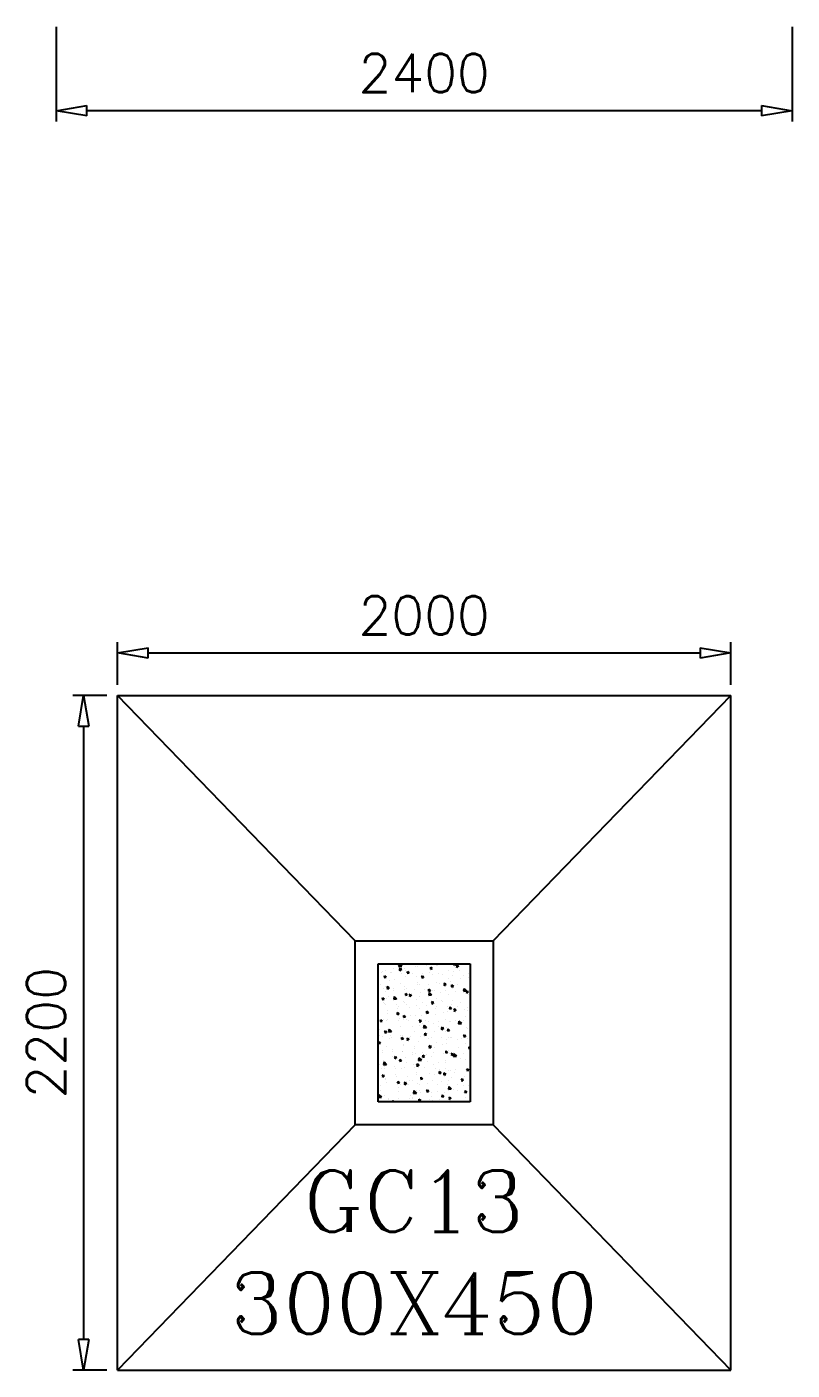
# Model space of a CAD drawing. Header units: millimetres. Extents: x 331487 to 517269, y 198509 to 399936.
# Drawn here: x 436939 to 439434, y 318374 to 322754 of the extents above; entities that cross this region are included whole.
import ezdxf

# ---------------------------------------------------------------- set-up
doc = ezdxf.new("R2010")
doc.units = ezdxf.units.MM
doc.header["$MEASUREMENT"] = 0
doc.layers.add('COLUMN', color=6, linetype='Continuous')
doc.layers.add('FOOTING', color=5, linetype='Continuous')
doc.styles.add('RC', font='romanc.shx', dxfattribs={"height": 200})
doc.styles.add('RO', font='romans.shx', dxfattribs={"height": 125})

# ---------------------------------------------------------------- blocks, each defined once
blk = doc.blocks.new('_ClosedBlank')
at = {"color": 0, "linetype": 'ByBlock', "lineweight": -2}
for p, q in [((-1, 0.167), (0, 0)), ((-1, 0.167), (-1, -0.167)), ((0, 0), (-1, -0.167))]:
    blk.add_line(p, q, dxfattribs=at)

msp = doc.modelspace()

# ---------------------------------------------------------------- linework, layer by layer
at = {"layer": 'COLUMN'}
for p, q in [((438084.3, 319248.5), (438084.3, 319698.5)), ((438084.3, 319698.5), (438384.3, 319698.5)), ((438384.3, 319698.5), (438384.3, 319248.5)), ((438384.3, 319248.5), (438084.3, 319248.5))]:
    msp.add_line(p, q, dxfattribs=at)
at = {"layer": 'COLUMN', "color": 2, "linetype": 'Continuous'}
for p, q in [((438122.5, 319697.3), (438122.5, 319697.3)), ((438153, 319698.5), (438151.7, 319689.7)), ((438153.1, 319698.5), (438161.2, 319690.8)), ((438330, 319698.5), (438329.7, 319695.3)), ((438329.7, 319695.3), (438336, 319696.5)), ((438333.5, 319698.5), (438336, 319696.5)), ((438095.1, 319670.1), (438095.1, 319670.1)), ((438099.4, 319672.1), (438099.4, 319672.1)), ((438104.6, 319659.6), (438104, 319653.7)), ((438104, 319653.7), (438110.3, 319654.8)), ((438104.6, 319659.6), (438110.3, 319654.8)), ((438109.1, 319676.2), (438109.1, 319676.2)), ((438125.9, 319668.8), (438125.9, 319668.8)), ((438128.4, 319668.9), (438128.4, 319668.9)), ((438133.8, 319683.7), (438133.8, 319683.7)), ((438147.9, 319692.8), (438147.9, 319692.8)), ((438151.7, 319689.7), (438161.2, 319690.8)), ((438156.7, 319683.8), (438153.3, 319678.8)), ((438153.3, 319678.8), (438159.4, 319676.8)), ((438156.7, 319683.8), (438159.4, 319676.8)), ((438161.7, 319667.7), (438161.7, 319667.7)), ((438170, 319682.4), (438170, 319682.4)), ((438173.3, 319657.4), (438173.3, 319657.4)), ((438173.6, 319677.8), (438173.6, 319677.8)), ((438179.2, 319667.5), (438185.5, 319668.7)), ((438179.8, 319673.5), (438179.3, 319667.5)), ((438179.8, 319673.5), (438185.5, 319668.7)), ((438195, 319666.4), (438195, 319666.4)), ((438207.6, 319688.7), (438207.6, 319688.7)), ((438209.4, 319656.1), (438209.4, 319656.1)), ((438213.2, 319690.2), (438213.2, 319690.2)), ((438224.4, 319657.9), (438224.4, 319657.9)), ((438229.2, 319659.4), (438225.8, 319654.5)), ((438225.8, 319654.5), (438231.9, 319652.4)), ((438228.3, 319665.2), (438228.3, 319665.2)), ((438229.2, 319659.4), (438231.9, 319652.4)), ((438240.5, 319693), (438240.5, 319693)), ((438252.6, 319668.6), (438252.6, 319668.6)), ((438255, 319687.4), (438254.5, 319681.4)), ((438254.5, 319681.4), (438260.7, 319682.6)), ((438255, 319687.4), (438260.7, 319682.6)), ((438261.6, 319664), (438261.6, 319664)), ((438274.5, 319692.5), (438274.5, 319692.5)), ((438277.8, 319691.8), (438277.8, 319691.8)), ((438280, 319666.7), (438280, 319666.7)), ((438294.9, 319662.8), (438294.9, 319662.8)), ((438314.4, 319678.2), (438314.4, 319678.2)), ((438328.2, 319661.6), (438328.2, 319661.6)), ((438328.6, 319672), (438328.6, 319672)), ((438334.2, 319688.4), (438334.2, 319688.4)), ((438342, 319694.8), (438338.6, 319689.8)), ((438338.6, 319689.8), (438344.6, 319687.8)), ((438342, 319694.8), (438344.7, 319687.8)), ((438350.6, 319677), (438350.6, 319677)), ((438361.5, 319660.4), (438361.5, 319660.4)), ((438379.2, 319668.3), (438379.2, 319668.3)), ((438379.7, 319652.5), (438379.7, 319652.5)), ((438090.9, 319630.7), (438090.9, 319630.7)), ((438102.6, 319618.2), (438102.6, 319618.2)), ((438106.8, 319622.8), (438106.8, 319622.8)), ((438107.7, 319609), (438107.7, 319609)), ((438116.4, 319624.1), (438113.1, 319619.1)), ((438113.1, 319619.1), (438119.1, 319617.1)), ((438116.4, 319624.1), (438119.1, 319617.1)), ((438120.2, 319643.9), (438120.2, 319643.9)), ((438135.9, 319616.9), (438135.9, 319616.9)), ((438135.9, 319610.5), (438135.9, 319610.5)), ((438138.8, 319645.8), (438138.8, 319645.8)), ((438157.9, 319634.5), (438157.9, 319634.5)), ((438169.2, 319615.7), (438169.2, 319615.7)), ((438171.3, 319624.5), (438171.3, 319624.5)), ((438178.2, 319619.5), (438178.2, 319619.5)), ((438202.5, 319614.5), (438202.5, 319614.5)), ((438211, 319636.9), (438211, 319636.9)), ((438212.7, 319631.1), (438212.7, 319631.1)), ((438217.6, 319630.4), (438217.6, 319630.4)), ((438235.8, 319613.3), (438235.8, 319613.3)), ((438248.7, 319615.7), (438248.2, 319609.7)), ((438248.2, 319609.7), (438254.5, 319610.9)), ((438248.7, 319615.7), (438254.5, 319610.8)), ((438248.8, 319629.8), (438248.8, 319629.8)), ((438262.6, 319610.2), (438262.6, 319610.2)), ((438269.1, 319612.1), (438269.1, 319612.1)), ((438275.5, 319638.5), (438275.5, 319638.5)), ((438284.5, 319634.2), (438284.5, 319634.2)), ((438301.7, 319635.1), (438298.3, 319630.1)), ((438298.3, 319630.1), (438304.4, 319628.1)), ((438301.7, 319635.1), (438304.4, 319628.1)), ((438302.4, 319610.9), (438302.4, 319610.9)), ((438315.2, 319650.9), (438315.2, 319650.9)), ((438319.4, 319640.4), (438319.4, 319640.4)), ((438323.9, 319629.5), (438323.4, 319623.6)), ((438323.4, 319623.6), (438329.7, 319624.7)), ((438323.9, 319629.5), (438329.7, 319624.7)), ((438326.3, 319618.6), (438326.3, 319618.6)), ((438335.7, 319609.6), (438335.7, 319609.6)), ((438344.2, 319630.1), (438344.2, 319630.1)), ((438353.9, 319651.9), (438353.9, 319651.9)), ((438358.9, 319614.1), (438358.9, 319614.1)), ((438364.4, 319618.4), (438363, 319609.5)), ((438363, 319609.5), (438372.5, 319610.6)), ((438364.4, 319618.4), (438372.5, 319610.6)), ((438374.2, 319610.8), (438370.9, 319605.8)), ((438374.2, 319610.8), (438376.9, 319603.8)), ((438098.3, 319587.9), (438097.8, 319581.9)), ((438097.8, 319581.9), (438104, 319583.1)), ((438098.3, 319587.9), (438104, 319583.1)), ((438100.9, 319572.3), (438100.9, 319572.3)), ((438104.5, 319569.5), (438104.5, 319569.5)), ((438109.7, 319566.8), (438109.7, 319566.8)), ((438111, 319584), (438111, 319584)), ((438118, 319590.5), (438118, 319590.5)), ((438136.5, 319591.9), (438135.1, 319583)), ((438135.1, 319583), (438144.6, 319584.1)), ((438136.5, 319591.8), (438144.6, 319584)), ((438143, 319565.6), (438143, 319565.6)), ((438147.1, 319582.7), (438147.1, 319582.7)), ((438167.9, 319576.2), (438167.9, 319576.2)), ((438169.1, 319571.1), (438169.1, 319571.1)), ((438173.5, 319601.8), (438173, 319595.8)), ((438173, 319595.8), (438179.2, 319597)), ((438173.5, 319601.8), (438179.2, 319597)), ((438188.9, 319599.7), (438185.6, 319594.8)), ((438185.6, 319594.8), (438191.6, 319592.7)), ((438188.9, 319599.7), (438191.6, 319592.7)), ((438208.7, 319583.5), (438208.7, 319583.5)), ((438217.7, 319593.2), (438217.7, 319593.2)), ((438222.2, 319604.6), (438222.2, 319604.6)), ((438227.6, 319572), (438227.6, 319572)), ((438250.4, 319605.1), (438249.1, 319596.2)), ((438249.1, 319596.2), (438258.6, 319597.3)), ((438250.5, 319605.1), (438258.6, 319597.3)), ((438252.1, 319604.8), (438252.1, 319604.8)), ((438257.1, 319566.9), (438257.1, 319566.9)), ((438261.4, 319575.4), (438258.1, 319570.4)), ((438258.1, 319570.4), (438264.1, 319568.4)), ((438261.4, 319575.4), (438264.1, 319568.4)), ((438273.3, 319585.1), (438273.3, 319585.1)), ((438288.3, 319603.5), (438288.3, 319603.5)), ((438291.6, 319578.5), (438291.6, 319578.5)), ((438294.5, 319575.9), (438294.5, 319575.9)), ((438312.9, 319597.5), (438312.9, 319597.5)), ((438324.1, 319565.2), (438324.1, 319565.2)), ((438327.7, 319577.2), (438327.7, 319577.2)), ((438354.2, 319571.7), (438354.2, 319571.7)), ((438369, 319608.4), (438369, 319608.4)), ((438370.9, 319605.8), (438376.9, 319603.8)), ((438377.4, 319599.1), (438377.4, 319599.1)), ((438115.7, 319537.2), (438115.7, 319537.2)), ((438116, 319546.1), (438116, 319546.1)), ((438148.7, 319540.1), (438145.3, 319535.1)), ((438145.3, 319535.1), (438151.3, 319533.1)), ((438145.9, 319552.2), (438145.9, 319552.2)), ((438148.7, 319540.1), (438151.4, 319533.1)), ((438150.4, 319557.6), (438150.4, 319557.6)), ((438167.2, 319530.1), (438166.7, 319524.1)), ((438166.7, 319524.1), (438173, 319525.3)), ((438167.2, 319530.1), (438173, 319525.2)), ((438176.3, 319564.4), (438176.3, 319564.4)), ((438186.6, 319556.4), (438186.6, 319556.4)), ((438189.9, 319531.3), (438189.9, 319531.3)), ((438206.5, 319530.1), (438206.5, 319530.1)), ((438209.6, 319563.2), (438209.6, 319563.2)), ((438219.9, 319551.2), (438219.9, 319551.2)), ((438226, 319530.1), (438226, 319530.1)), ((438242.4, 319543.9), (438241.9, 319538)), ((438241.9, 319538), (438248.2, 319539.1)), ((438242.4, 319543.9), (438248.2, 319539.1)), ((438242.8, 319562), (438242.8, 319562)), ((438271, 319531.7), (438271, 319531.7)), ((438272.6, 319551.9), (438272.6, 319551.9)), ((438276.1, 319560.7), (438276.1, 319560.7)), ((438296.6, 319540.6), (438296.6, 319540.6)), ((438309.4, 319559.5), (438309.4, 319559.5)), ((438310.7, 319544.1), (438310.7, 319544.1)), ((438317.7, 319557.8), (438317.1, 319551.8)), ((438317.1, 319551.8), (438323.4, 319553)), ((438317.7, 319557.8), (438323.4, 319553)), ((438334, 319551.1), (438330.6, 319546.1)), ((438330.6, 319546.1), (438336.6, 319544.1)), ((438331, 319552.2), (438331, 319552.2)), ((438334, 319551.1), (438336.6, 319544.1)), ((438342.7, 319558.3), (438342.7, 319558.3)), ((438367.2, 319550.9), (438367.2, 319550.9)), ((438370.5, 319525.9), (438370.5, 319525.9)), ((438375.2, 319545.7), (438375.2, 319545.7)), ((438376, 319557.1), (438376, 319557.1)), ((438084.8, 319509.2), (438084.8, 319509.2)), ((438088.1, 319484.2), (438088.1, 319484.2)), ((438092, 319516.2), (438091.5, 319510.2)), ((438091.5, 319510.2), (438097.7, 319511.4)), ((438092, 319516.2), (438097.8, 319511.4)), ((438102.3, 319516.1), (438102.3, 319516.1)), ((438108.4, 319480.4), (438105, 319475.4)), ((438108.4, 319480.4), (438111.1, 319473.4)), ((438111, 319514), (438111, 319514)), ((438113.5, 319483.8), (438113.5, 319483.8)), ((438116.1, 319516.3), (438116.1, 319516.3)), ((438119.9, 319485.1), (438118.5, 319476.2)), ((438118.5, 319476.2), (438128, 319477.3)), ((438119.9, 319485.1), (438128.1, 319477.3)), ((438124.3, 319482.9), (438124.3, 319482.9)), ((438149.4, 319515.1), (438149.4, 319515.1)), ((438155.4, 319519.8), (438155.4, 319519.8)), ((438156, 319493.9), (438156, 319493.9)), ((438166.8, 319517.7), (438166.8, 319517.7)), ((438177.9, 319517.9), (438177.9, 319517.9)), ((438182.7, 319513.9), (438182.7, 319513.9)), ((438194.8, 319493.5), (438194.8, 319493.5)), ((438216, 319512.7), (438216, 319512.7)), ((438217.6, 319497.8), (438217.6, 319497.8)), ((438221.2, 319515.7), (438217.8, 319510.7)), ((438217.8, 319510.8), (438223.9, 319508.7)), ((438221.2, 319515.7), (438223.9, 319508.7)), ((438229.3, 319505), (438229.3, 319505)), ((438233.9, 319498.4), (438232.5, 319489.5)), ((438232.5, 319489.5), (438242, 319490.6)), ((438233.9, 319498.4), (438242, 319490.6)), ((438237.6, 319513.7), (438237.6, 319513.7)), ((438249.2, 319511.4), (438249.2, 319511.4)), ((438265.4, 319503.8), (438265.4, 319503.8)), ((438268.7, 319478.7), (438268.7, 319478.7)), ((438268.7, 319478.3), (438268.7, 319478.3)), ((438282.5, 319510.2), (438282.5, 319510.2)), ((438282.6, 319493.6), (438282.6, 319493.6)), ((438293.7, 319491.4), (438290.3, 319486.4)), ((438290.3, 319486.4), (438296.4, 319484.4)), ((438293.7, 319491.4), (438296.4, 319484.4)), ((438304.5, 319517.6), (438304.5, 319517.6)), ((438304.9, 319477.5), (438304.9, 319477.5)), ((438308.4, 319490.7), (438308.4, 319490.7)), ((438311.4, 319486.1), (438310.9, 319480.1)), ((438310.9, 319480.1), (438317.1, 319481.3)), ((438311.4, 319486.1), (438317.1, 319481.3)), ((438315.8, 319509), (438315.8, 319509)), ((438321.8, 319511.8), (438321.8, 319511.8)), ((438336, 319514.3), (438336, 319514.3)), ((438347.9, 319511.6), (438346.5, 319502.8)), ((438346.5, 319502.8), (438356, 319503.9)), ((438347.9, 319511.6), (438356, 319503.8)), ((438349.1, 319507.8), (438349.1, 319507.8)), ((438364.2, 319513.4), (438364.2, 319513.4)), ((438372.9, 319492.3), (438372.9, 319492.3)), ((438375.4, 319488), (438375.4, 319488)), ((438382.4, 319506.6), (438382.4, 319506.6)), ((438085.7, 319444.5), (438085.2, 319438.5)), ((438085.2, 319438.5), (438091.5, 319439.6)), ((438085.7, 319444.5), (438091.5, 319439.6)), ((438090.3, 319465.6), (438090.3, 319465.6)), ((438093.1, 319446.3), (438093.1, 319446.3)), ((438100, 319462.7), (438100, 319462.7)), ((438105, 319475.4), (438111.1, 319473.4)), ((438121, 319455.7), (438121, 319455.7)), ((438123.6, 319464.4), (438123.6, 319464.4)), ((438127.6, 319457.9), (438127.6, 319457.9)), ((438156.9, 319463.1), (438156.9, 319463.1)), ((438160.9, 319458.3), (438160.4, 319452.4)), ((438160.4, 319452.4), (438166.7, 319453.5)), ((438160.9, 319458.3), (438166.7, 319453.5)), ((438163.7, 319456.6), (438163.7, 319456.6)), ((438164.6, 319464.3), (438164.6, 319464.3)), ((438166, 319435.6), (438166, 319435.6)), ((438180.9, 319456), (438177.6, 319451.1)), ((438177.6, 319451.1), (438183.6, 319449)), ((438180.9, 319456), (438183.6, 319449)), ((438187.9, 319459.5), (438187.9, 319459.5)), ((438190.2, 319461.9), (438190.2, 319461.9)), ((438204.2, 319476.7), (438204.2, 319476.7)), ((438215.4, 319444.4), (438215.4, 319444.4)), ((438223.5, 319460.7), (438223.5, 319460.7)), ((438234.3, 319467.2), (438234.3, 319467.2)), ((438236.2, 319472.2), (438235.6, 319466.2)), ((438235.6, 319466.2), (438241.9, 319467.4)), ((438236.2, 319472.2), (438241.9, 319467.4)), ((438247.6, 319455.4), (438247.6, 319455.4)), ((438256.7, 319459.5), (438256.7, 319459.5)), ((438273.7, 319440.9), (438273.7, 319440.9)), ((438290, 319458.3), (438290, 319458.3)), ((438292.6, 319435.3), (438292.6, 319435.3)), ((438306.1, 319437.3), (438306.1, 319437.3)), ((438308.2, 319452.4), (438308.2, 319452.4)), ((438314.6, 319459.2), (438314.6, 319459.2)), ((438319.6, 319458.4), (438319.6, 319458.4)), ((438323.3, 319457.1), (438323.3, 319457.1)), ((438344.3, 319451.1), (438344.3, 319451.1)), ((438356.6, 319455.9), (438356.6, 319455.9)), ((438366.2, 319467.1), (438362.9, 319462.1)), ((438362.9, 319462.1), (438368.9, 319460.1)), ((438366.2, 319467.1), (438368.9, 319460.1)), ((438370.7, 319439), (438370.7, 319439)), ((438374.2, 319455.1), (438374.2, 319455.1)), ((438097.3, 319414.2), (438097.3, 319414.2)), ((438097.8, 319409.3), (438097.8, 319409.3)), ((438111.2, 319430.4), (438111.2, 319430.4)), ((438130.6, 319413), (438130.6, 319413)), ((438131, 319397.4), (438131, 319397.4)), ((438132.6, 319420), (438132.6, 319420)), ((438140.7, 319396.3), (438137.3, 319391.4)), ((438137.3, 319391.4), (438143.3, 319389.3)), ((438140.7, 319396.3), (438143.3, 319389.3)), ((438162.3, 319410.9), (438162.3, 319410.9)), ((438163.9, 319411.8), (438163.9, 319411.8)), ((438167, 319431.6), (438167, 319431.6)), ((438172, 319393.7), (438172, 319393.7)), ((438197.2, 319410.6), (438197.2, 319410.6)), ((438197.9, 319401.2), (438197.9, 319401.2)), ((438202, 319423.3), (438202, 319423.3)), ((438203.2, 319430.3), (438203.2, 319430.3)), ((438206.4, 319405.3), (438206.4, 319405.3)), ((438213.1, 319391), (438213.1, 319391)), ((438217.3, 319391.7), (438216, 319382.8)), ((438217.4, 319391.6), (438225.5, 319383.9)), ((438229.9, 319400.5), (438229.4, 319394.5)), ((438229.4, 319394.5), (438235.6, 319395.7)), ((438229.9, 319400.5), (438235.6, 319395.7)), ((438230.5, 319409.4), (438230.5, 319409.4)), ((438242.6, 319404), (438242.6, 319404)), ((438253.4, 319431.7), (438250.1, 319426.7)), ((438250.1, 319426.7), (438256.1, 319424.7)), ((438253.4, 319431.7), (438256.1, 319424.7)), ((438257.6, 319397.1), (438257.6, 319397.1)), ((438263.8, 319408.2), (438263.8, 319408.2)), ((438266.5, 319424.9), (438266.5, 319424.9)), ((438297.1, 319406.9), (438297.1, 319406.9)), ((438305.1, 319414.4), (438304.6, 319408.4)), ((438304.6, 319408.4), (438310.9, 319409.5)), ((438305.1, 319414.4), (438310.9, 319409.5)), ((438313.2, 319414.5), (438313.2, 319414.5)), ((438317.3, 319405), (438317.3, 319405)), ((438325.9, 319407.4), (438322.6, 319402.4)), ((438322.6, 319402.4), (438328.6, 319400.4)), ((438324.6, 319400.9), (438324.6, 319400.9)), ((438325.9, 319407.4), (438328.6, 319400.4)), ((438331.3, 319404.9), (438329.9, 319396)), ((438329.9, 319396), (438339.4, 319397.1)), ((438330.4, 319405.7), (438330.4, 319405.7)), ((438331.3, 319404.9), (438339.4, 319397.1)), ((438347.6, 319426.1), (438347.6, 319426.1)), ((438363.7, 319404.5), (438363.7, 319404.5)), ((438380.3, 319428.2), (438379.8, 319422.3)), ((438379.8, 319422.3), (438384.3, 319423.1)), ((438380.3, 319428.2), (438384.3, 319424.9)), ((438383.8, 319424.8), (438383.8, 319424.8)), ((438384.2, 319396.8), (438384.2, 319396.8)), ((438084.3, 319368.6), (438085.2, 319367.9)), ((438084.3, 319367.8), (438085.2, 319367.9)), ((438095.5, 319355.9), (438095.5, 319355.9)), ((438101.4, 319383.2), (438101.4, 319383.2)), ((438103.4, 319378.4), (438102, 319369.5)), ((438102, 319369.5), (438111.5, 319370.6)), ((438103.4, 319378.4), (438111.5, 319370.6)), ((438103.7, 319363.7), (438103.7, 319363.7)), ((438104.7, 319358.1), (438104.7, 319358.1)), ((438109, 319377), (438109, 319377)), ((438137, 319362.5), (438137, 319362.5)), ((438140.9, 319356.9), (438140.9, 319356.9)), ((438154.1, 319380.6), (438160.4, 319381.8)), ((438154.7, 319386.6), (438154.2, 319380.6)), ((438154.7, 319386.6), (438160.4, 319381.8)), ((438160, 319357.5), (438160, 319357.5)), ((438170.3, 319361.3), (438170.3, 319361.3)), ((438176, 319377.3), (438176, 319377.3)), ((438199.7, 319369.9), (438199.7, 319369.9)), ((438203.6, 319360.1), (438203.6, 319360.1)), ((438213.2, 319372), (438209.8, 319367)), ((438209.8, 319367), (438215.9, 319365)), ((438211.4, 319367.4), (438211.4, 319367.4)), ((438213.2, 319372), (438215.9, 319365)), ((438216, 319382.8), (438225.5, 319383.9)), ((438236.9, 319358.9), (438236.9, 319358.9)), ((438245.9, 319379), (438245.9, 319379)), ((438264.2, 319371.6), (438264.2, 319371.6)), ((438270.2, 319357.6), (438270.2, 319357.6)), ((438282, 319377.7), (438282, 319377.7)), ((438285.7, 319347.7), (438282.3, 319342.7)), ((438285.3, 319352.7), (438285.3, 319352.7)), ((438285.7, 319347.7), (438288.4, 319340.7)), ((438302.6, 319377), (438302.6, 319377)), ((438303.5, 319356.4), (438303.5, 319356.4)), ((438303.9, 319384), (438303.9, 319384)), ((438315.1, 319351.7), (438315.1, 319351.7)), ((438321.5, 319351.4), (438321.5, 319351.4)), ((438336.8, 319355.2), (438336.8, 319355.2)), ((438352.6, 319388.2), (438352.6, 319388.2)), ((438368.4, 319385.6), (438368.4, 319385.6)), ((438370.1, 319354), (438370.1, 319354)), ((438374.1, 319356.5), (438373.5, 319350.5)), ((438373.5, 319350.5), (438379.8, 319351.7)), ((438374.1, 319356.5), (438379.8, 319351.7)), ((438093.3, 319302.5), (438093.3, 319302.5)), ((438100.4, 319336.7), (438097, 319331.7)), ((438097, 319331.7), (438103.1, 319329.7)), ((438100.4, 319336.7), (438103.1, 319329.6)), ((438106.7, 319323.6), (438106.7, 319323.6)), ((438109.7, 319320.3), (438109.7, 319320.3)), ((438111.2, 319311.8), (438111.2, 319311.8)), ((438141, 319339.1), (438141, 319339.1)), ((438144.2, 319331.8), (438144.2, 319331.8)), ((438144.5, 319310.6), (438144.5, 319310.6)), ((438148.4, 319314.9), (438147.9, 319308.9)), ((438147.9, 319308.9), (438154.1, 319310.1)), ((438148.4, 319314.9), (438154.1, 319310.1)), ((438157.8, 319304.2), (438157.8, 319304.2)), ((438172.9, 319312.3), (438169.6, 319307.3)), ((438169.6, 319307.3), (438175.6, 319305.3)), ((438172.9, 319312.3), (438175.6, 319305.3)), ((438177.8, 319309.4), (438177.8, 319309.4)), ((438180.3, 319330.6), (438180.3, 319330.6)), ((438183.6, 319305.5), (438183.6, 319305.5)), ((438186, 319318.9), (438186, 319318.9)), ((438197.4, 319316.6), (438197.4, 319316.6)), ((438207.9, 319342.9), (438207.9, 319342.9)), ((438210.9, 319337.6), (438210.9, 319337.6)), ((438211.1, 319308.1), (438211.1, 319308.1)), ((438219.7, 319304.2), (438219.7, 319304.2)), ((438223.6, 319328.8), (438223.1, 319322.8)), ((438223.1, 319322.8), (438229.4, 319323.9)), ((438223.6, 319328.8), (438229.4, 319323.9)), ((438244.4, 319306.9), (438244.4, 319306.9)), ((438250.9, 319341.1), (438250.9, 319341.1)), ((438262, 319318.2), (438262, 319318.2)), ((438267.6, 319338.8), (438267.6, 319338.8)), ((438277.7, 319305.7), (438277.7, 319305.7)), ((438282.3, 319342.7), (438288.4, 319340.7)), ((438290.3, 319314.8), (438290.3, 319314.8)), ((438298.8, 319342.6), (438298.3, 319336.7)), ((438298.3, 319336.7), (438304.6, 319337.8)), ((438298.8, 319342.6), (438304.6, 319337.8)), ((438301.6, 319330.6), (438301.6, 319330.6)), ((438311, 319304.5), (438311, 319304.5)), ((438312.6, 319318.6), (438312.6, 319318.6)), ((438324.8, 319326.4), (438324.8, 319326.4)), ((438334.6, 319342.6), (438334.6, 319342.6)), ((438344.3, 319303.3), (438344.3, 319303.3)), ((438358.2, 319323.3), (438354.8, 319318.4)), ((438354.8, 319318.4), (438360.9, 319316.3)), ((438358.2, 319323.3), (438360.9, 319316.3)), ((438360.9, 319325.1), (438360.9, 319325.1)), ((438366.2, 319332.2), (438366.2, 319332.2)), ((438377.6, 319302.1), (438377.6, 319302.1)), ((438085, 319261.7), (438085, 319261.7)), ((438086.8, 319271.7), (438085.4, 319262.8)), ((438085.4, 319262.8), (438094.9, 319263.9)), ((438086.8, 319271.7), (438095, 319263.9)), ((438091.3, 319284.9), (438091.3, 319284.9)), ((438104.4, 319270.3), (438104.4, 319270.3)), ((438118.3, 319260.4), (438118.3, 319260.4)), ((438149.1, 319294), (438149.1, 319294)), ((438151, 319280.7), (438151, 319280.7)), ((438151.6, 319259.2), (438151.6, 319259.2)), ((438188.6, 319267.6), (438188.6, 319267.6)), ((438195.2, 319263.2), (438195.2, 319263.2)), ((438196, 319260.6), (438196, 319260.6)), ((438200.8, 319284.9), (438199.4, 319276)), ((438199.4, 319276), (438208.9, 319277.1)), ((438200.8, 319284.9), (438208.9, 319277.1)), ((438208.6, 319284.3), (438208.6, 319284.3)), ((438218, 319284.6), (438218, 319284.6)), ((438223, 319279.2), (438223, 319279.2)), ((438245.4, 319288), (438242.1, 319283)), ((438242.1, 319283), (438248.1, 319281)), ((438245.4, 319288), (438248.1, 319281)), ((438259.2, 319277.9), (438259.2, 319277.9)), ((438259.7, 319264.8), (438259.7, 319264.8)), ((438277.6, 319280.5), (438277.6, 319280.5)), ((438292.6, 319270.9), (438292, 319264.9)), ((438292, 319264.9), (438298.3, 319266.1)), ((438292.6, 319270.9), (438298.3, 319266.1)), ((438299.4, 319277.2), (438299.4, 319277.2)), ((438312.8, 319298.3), (438312.8, 319298.3)), ((438314.8, 319298.2), (438313.4, 319289.3)), ((438313.4, 319289.3), (438322.9, 319290.4)), ((438317.9, 319263.7), (438314.6, 319258.7)), ((438314.6, 319258.7), (438320.6, 319256.7)), ((438314.8, 319298.2), (438322.9, 319290.4)), ((438317.9, 319263.7), (438320.6, 319256.7)), ((438322.6, 319260.3), (438322.6, 319260.3)), ((438329.8, 319288.5), (438329.8, 319288.5)), ((438344.6, 319284.3), (438344.6, 319284.3)), ((438363.9, 319278.8), (438363.9, 319278.8)), ((438364.2, 319300), (438364.2, 319300)), ((438367.8, 319284.8), (438367.3, 319278.8)), ((438367.3, 319278.8), (438373.5, 319280)), ((438367.8, 319284.8), (438373.5, 319280)), ((438369.2, 319262.2), (438369.2, 319262.2)), ((438091, 319249.2), (438091, 319249.2)), ((438118, 319257.1), (438118, 319257.1)), ((438132.6, 319252.6), (438129.9, 319248.5)), ((438132.6, 319252.6), (438134.2, 319248.5)), ((438155.5, 319250.8), (438155.5, 319250.8)), ((438184.9, 319258), (438184.9, 319258)), ((438217.3, 319257), (438216.8, 319251.1)), ((438216.8, 319251.1), (438223.1, 319252.2)), ((438217.3, 319257), (438223.1, 319252.2)), ((438218.1, 319256.8), (438218.1, 319256.8)), ((438251.4, 319255.6), (438251.4, 319255.6)), ((438262.5, 319252.9), (438262.5, 319252.9)), ((438284.7, 319254.4), (438284.7, 319254.4)), ((438298.6, 319251.6), (438298.6, 319251.6)), ((438318, 319253.1), (438318, 319253.1)), ((438351.3, 319251.9), (438351.3, 319251.9))]:
    msp.add_line(p, q, dxfattribs=at)
at = {"layer": 'FOOTING', "color": 4}
for p, q in [((437034.3, 322753.5), (437034.3, 322445.1)), ((439434.3, 322753.5), (439434.3, 322445.1)), ((439334.3, 322480.1), (437134.3, 322480.1)), ((437234.3, 320608.5), (437234.3, 320746.9)), ((437334.3, 320711.9), (439134.3, 320711.9)), ((439234.3, 320608.5), (439234.3, 320746.9)), ((437199.3, 320573.5), (437088.7, 320573.5)), ((437123.7, 320473.5), (437123.7, 318473.5)), ((437199.3, 318373.5), (437088.7, 318373.5))]:
    msp.add_line(p, q, dxfattribs=at)
at = {"layer": 'FOOTING'}
for p, q in [((437234.3, 318373.5), (437234.3, 320573.5)), ((437234.3, 320573.5), (439234.3, 320573.5)), ((438009.3, 319773.5), (437234.3, 320573.5)), ((438459.3, 319773.5), (439234.3, 320573.5)), ((439234.3, 318373.5), (439234.3, 320573.5)), ((438009.3, 319173.5), (438009.3, 319773.5)), ((438009.3, 319773.5), (438459.3, 319773.5)), ((438459.3, 319773.5), (438459.3, 319173.5)), ((438009.3, 319173.5), (437234.3, 318373.5)), ((438459.3, 319173.5), (438009.3, 319173.5)), ((438459.3, 319173.5), (439234.3, 318373.5)), ((437234.3, 318373.5), (439234.3, 318373.5))]:
    msp.add_line(p, q, dxfattribs=at)

# ---------------------------------------------------------------- block references
at = {"layer": 'FOOTING', "color": 4, "xscale": 100, "yscale": 100, "zscale": 100}
for p, rotation in [((437034.3, 322480.1), 180), ((437234.3, 320711.9), 180), ((437123.7, 320573.5), 90), ((437123.7, 318373.5), 270)]:
    msp.add_blockref('_ClosedBlank', p, dxfattribs=dict(at, rotation=rotation))
for p in [(439434.3, 322480.1), (439234.3, 320711.9)]:
    msp.add_blockref('_ClosedBlank', p, dxfattribs=at)

# ---------------------------------------------------------------- texts
at = {"layer": 'COLUMN', "style": 'RC'}
for s, p in [('GC13', (437839.8, 318824.8)), ('300X450', (437602.5, 318492.3))]:
    msp.add_text(s, height=200, dxfattribs=at).set_placement(p)
at = {"layer": 'FOOTING', "color": 3, "char_height": 125, "attachment_point": 5, "style": 'RO'}
for s, insert in [('2400', (438234.3, 322602.6)), ('2000', (438234.3, 320834.4))]:
    msp.add_mtext(s, dxfattribs=dict(at, insert=insert))
at = {"layer": 'FOOTING', "color": 3, "insert": (437001.2, 319473.5), "char_height": 125, "attachment_point": 5, "rotation": 90, "style": 'RO'}
msp.add_mtext('2200', dxfattribs=at)

doc.saveas('drawing.dxf')
